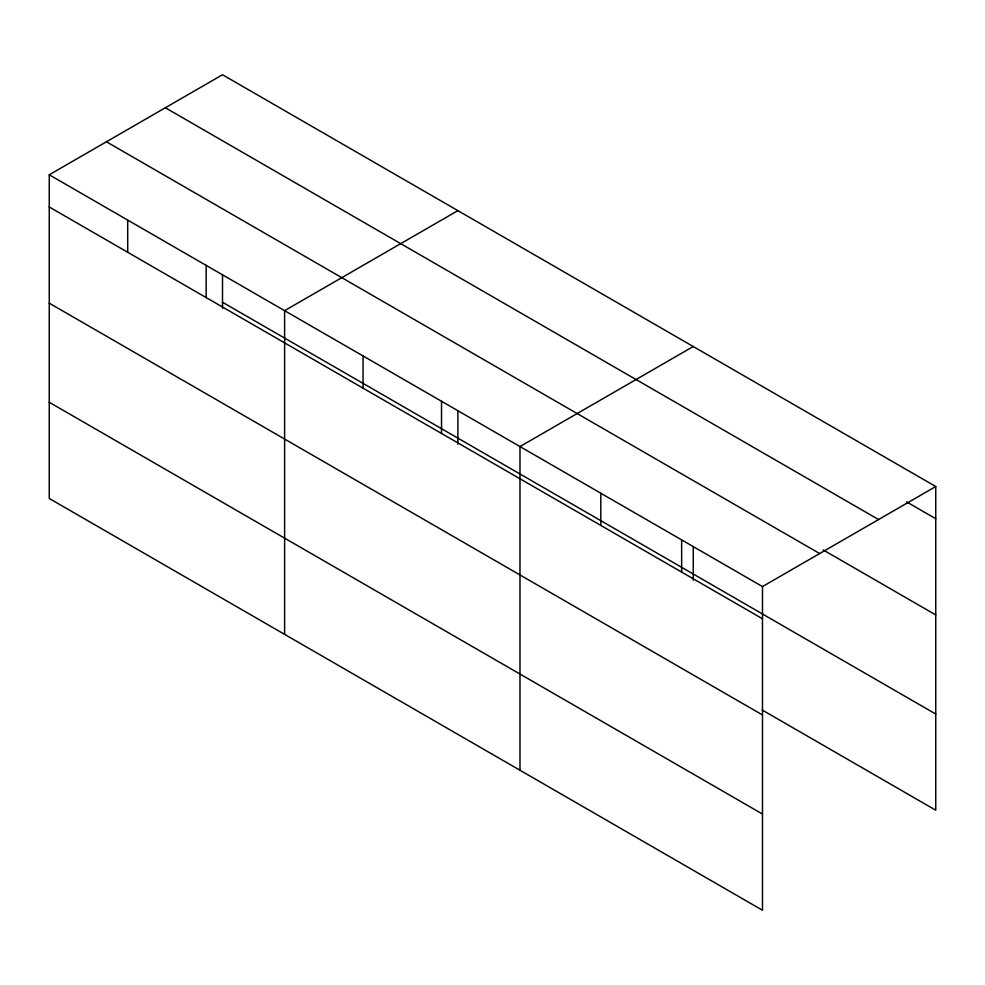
<?xml version="1.0" encoding="UTF-8"?>
<svg xmlns="http://www.w3.org/2000/svg" width="985" height="985" viewBox="0 0 985 985"><rect width="100%" height="100%" fill="white"/><g stroke="black" fill="none" stroke-linecap="round" stroke-linejoin="round"><path stroke-width="1.48" d="M762.488 714.95L762.488 586.567L49.25 174.788L49.25 498.472L762.488 910.251L762.488 714.95L49.25 303.171M762.156 709.988L935.75 810.212L935.75 486.528L222.511 74.749L49.25 174.788M457.89 210.642L284.616 310.669L284.616 634.352M693.255 346.523L519.981 446.562L519.981 770.245M762.488 586.567L935.75 486.528M906.594 501.894L935.75 518.726M165.345 107.759L878.571 519.551M823.115 549.889L935.75 614.923M106.429 141.778L819.655 553.558M222.511 302.247L935.75 714.026M49.25 206.985L762.488 618.765M49.25 402.274L762.488 814.053M693.255 546.577L693.255 580.128M681.645 539.903L681.645 572.1M600.813 493.226L600.813 525.424M457.89 410.683L457.89 444.235M441.526 401.264L441.526 433.462M363.071 355.967L363.071 388.164M222.511 274.803L222.511 308.354M206.16 265.384L206.16 297.581M127.705 220.086L127.705 252.283"/></g></svg>
